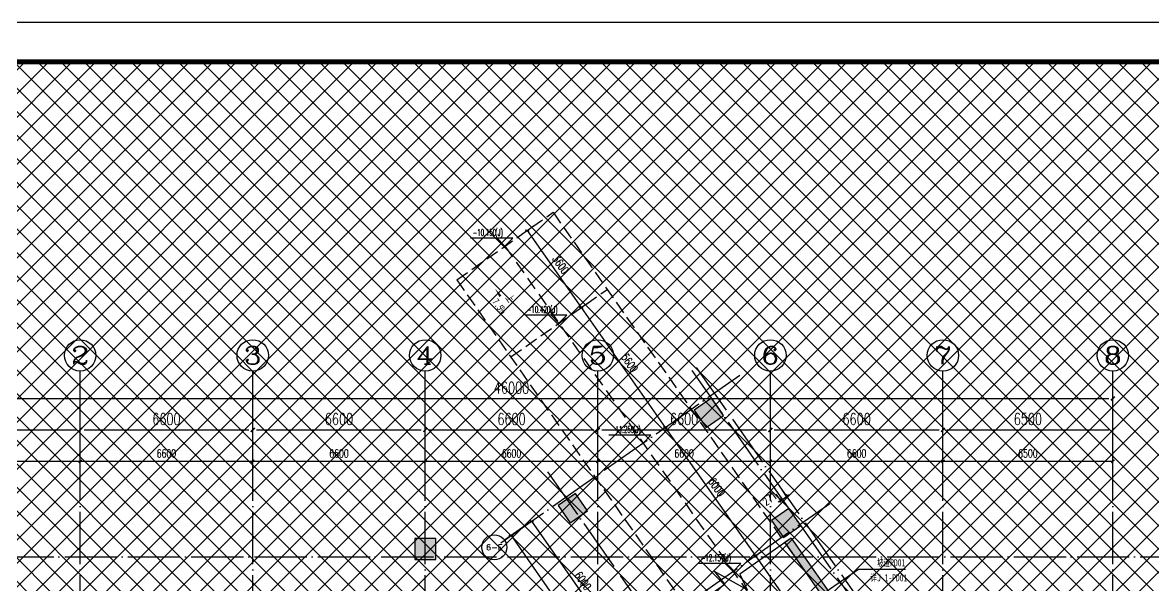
# Model space of a CAD drawing. Header units: millimetres. Extents: x 12325263 to 13848842, y -1463133 to 573208.
# Drawn here: x 12562597 to 12605847, y -1303982 to -1282458 of the extents above; entities that cross this region are included whole.
import ezdxf
from ezdxf.enums import TextEntityAlignment as Align

# ---------------------------------------------------------------- set-up
doc = ezdxf.new("R2010")
doc.units = ezdxf.units.MM
doc.header["$LTSCALE"] = 1000
for name, pattern in [('DASH', [0.35, 0.25, -0.1]), ('DASHED2', [0.375, 0.25, -0.125]), ('DOTE', [2.42, 2, -0.2, 0.02, -0.2])]:
    doc.linetypes.add(name, pattern=pattern)
for name, color, linetype in [('A-ANNO-DIMS', 83, 'Continuous'), ('A-ANNO-ELEV', 3, 'Continuous'), ('A-ANNO-IDEN', 2, 'Continuous'), ('A-ANNO-TEXT', 7, 'Continuous'), ('A-AXIS', 16, 'DOTE'), ('A-AXIS-DIMS', 3, 'Continuous'), ('A-AXIS-TEXT', 7, 'Continuous'), ('A-COLS', 6, 'Continuous'), ('A-WALL-PATT', 8, 'Continuous'), ('A_WALL(防火墙)', 151, 'Continuous'), ('AXIS', 3, 'Continuous'), ('AXIS_TEXT', 7, 'Continuous'), ('PUB_DIM', 83, 'Continuous'), ('PUB_HATCH', 8, 'Continuous'), ('PUB_TEXT', 7, 'Continuous'), ('TITLIN1', 7, 'Continuous'), ('人防墙', 6, 'Continuous'), ('车道中心线', 6, 'Continuous')]:
    doc.layers.add(name, color=color, linetype=linetype)
doc.styles.add('_TCH_AXIS', font='COMPLEX', dxfattribs={"bigfont": 'GBCBIG'})
doc.styles.add('_TCH_DIM', font='SIMPLEX.shx', dxfattribs={"width": 0.7, "bigfont": 'GBCBIG.shx'})
doc.styles.add('_TCH_DIM_T3', font='SIMPLEX.shx', dxfattribs={"width": 0.705882, "bigfont": 'GBCBIG.shx'})
doc.styles.add('ACHT', font='simhei.ttf')
doc.styles.add('COMPLEX', font='COMPLEX')
doc.styles.add('TITXC', font='simhei.ttf')
doc.styles.add('TITXV', font='', dxfattribs={"width": 0.7})
doc.styles.add('宋体', font='', dxfattribs={"width": 0.65})
doc.styles.get('TITXV').set_extended_font_data('SimSun')
doc.styles.get('宋体').set_extended_font_data('SimSun')
doc.dimstyles.new('_TCH_ARCH&&120', dxfattribs={"dimtxt": 306, "dimasz": 120, "dimexe": 300, "dimexo": 360, "dimgap": 147, "dimtad": 1, "dimdec": 0, "dimzin": 0, "dimdsep": 46, "dimtxsty": '_TCH_DIM_T3', "dimblk": 'ARCHTICK', "dimcen": 0.09, "dimclrt": 7, "dimazin": 2, "dimtfac": 1, "dimtdec": 0, "dimtix": 1, "dimtmove": 2, "dimatfit": 3, "dimfxl": 1, "dimfxlon": 1, "dimtolj": 1, "dimtzin": 0, "dimarcsym": 0})
doc.dimstyles.new('_TCH_ARCH&&150', dxfattribs={"dimtxt": 446.25, "dimasz": 150, "dimexe": 375, "dimexo": 450, "dimgap": 189.375, "dimtad": 1, "dimdec": 0, "dimzin": 0, "dimdsep": 46, "dimtxsty": '_TCH_DIM_T3', "dimblk": 'asdggshdfhsg_ArchTick', "dimcen": 0.09, "dimclrt": 7, "dimazin": 2, "dimtfac": 1, "dimtdec": 0, "dimtix": 1, "dimtmove": 2, "dimatfit": 3, "dimfxl": 1, "dimtolj": 1, "dimtzin": 0, "dimarcsym": 0})

# ---------------------------------------------------------------- blocks, each defined once
blk = doc.blocks.new('asdgafgf20230228-rf3')
at = {"layer": 'PUB_HATCH'}
blk.add_hatch(color=256, dxfattribs=at).paths.add_polyline_path([(48770, 57989), (53006, 51949), (53255, 52117), (49016, 58161)])
at = {"layer": '人防墙'}
for p, q in [((49016, 58161), (48770, 57989)), ((48770, 57989), (53006, 51949)), ((49016, 58161), (53255, 52117))]:
    blk.add_line(p, q, dxfattribs=at)
blk = doc.blocks.new('_FZH')
blk.add_lwpolyline([(-0.5, -0.5), (0.5, -0.5), (0.5, 0.5), (-0.5, 0.5)], close=True)
at = {"layer": 'PUB_HATCH'}
blk.add_solid([(-0.5, -0.5), (0.5, -0.5), (-0.5, 0.5), (0.5, 0.5)], dxfattribs=at)
blk = doc.blocks.new('asdgadfg')
at = {"layer": 'A-COLS'}
for p, xscale, yscale, zscale, rotation in [((-15454, 88503), 799.9999999987996, 799.9999999987996, 799.9999999987996, 215.0413537888287), ((-20653, 84857), 799.9999999987996, 799.9999999987996, 799.9999999987996, 215.0413537888287), ((-12497, 84287), 799.9999999987996, 799.9999999987996, 799.9999999987996, 215.0413537888287), ((-26300, 83300), 800, 800, 800, 270)]:
    blk.add_blockref('_FZH', p, dxfattribs=dict(at, xscale=xscale, yscale=yscale, zscale=zscale, rotation=rotation))
blk = doc.blocks.new('横向图框_A0')
at = {"layer": 'TITLIN1'}
blk.add_lwpolyline([(0, 0), (1189, 0), (1189, 841), (0, 841)], close=True, dxfattribs=at)
at = {"layer": 'TITLIN1', "const_width": 1.2}
blk.add_lwpolyline([(25, 10), (1179, 10), (1179, 831), (25, 831)], close=True, dxfattribs=at)
blk.add_lwpolyline([(25, 10), (1179, 10), (1179, 831), (25, 831)], close=True, dxfattribs=at)
at = {"style": 'TITXV', "width": 0.8}
for tag, p in [('智能化', (9.38, 781)), ('暖通', (3.13, 781)), ('建筑', (3.13, 705)), ('结构', (9.38, 705)), ('给排水', (15.63, 705)), ('电气', (21.88, 705))]:
    blk.add_attdef(tag, text='', height=2.5, rotation=90, dxfattribs=at).set_placement(p, align=Align.MIDDLE_CENTER)
for tag, height, style, p in [('总工程师', 3, 'ACHT', (1143.11, 210.3)), ('审定', 3, 'ACHT', (1143.11, 202.3)), ('审核', 3, 'ACHT', (1143.11, 194.3)), ('设计总负责人1', 3, 'ACHT', (1143.11, 186.3)), ('设计总负责人2', 3, 'ACHT', (1143.11, 178.3)), ('设计总负责人3', 3, 'ACHT', (1143.11, 170.3)), ('专业负责人1', 3, 'ACHT', (1143.11, 162.3)), ('专业负责人2', 3, 'ACHT', (1143.11, 154.3)), ('专业负责人3', 3, 'ACHT', (1143.11, 146.3)), ('校核1', 3, 'ACHT', (1143.11, 138.3)), ('校核2', 3, 'ACHT', (1143.11, 130.3)), ('设计1', 3, 'ACHT', (1143.11, 122.3)), ('设计2', 3, 'ACHT', (1143.11, 114.3)), ('工程编号', 3, 'TITXC', (1142.31, 74.79)), ('专业', 3, 'TITXC', (1170.43, 74.79)), ('设计阶段', 3, 'TITXC', (1155.54, 67.78)), ('图号', 5, 'TITXC', (1140.34, 32.75)), ('出图日期', 3, 'ACHT', (1144.35, 24.29))]:
    blk.add_attdef(tag, text='', height=height, dxfattribs=dict(style=style)).set_placement(p, align=Align.MIDDLE_CENTER)
at = {"style": 'TITXC', "flags": 1}
for tag, height, p in [('建设单位', 3, (1149.82, 102.29)), ('工程名称', 3, (1149.82, 86.29)), ('图纸名称', 5, (1149.82, 51.04))]:
    blk.add_attdef(tag, text='', height=height, dxfattribs=at).set_placement(p, align=Align.MIDDLE_CENTER)
at = {"style": 'ACHT', "width": 0.8}
for tag, p in [('版本号', (1172.76, 32.79)), ('序号', (1172.76, 24.29))]:
    blk.add_attdef(tag, text='', height=3, dxfattribs=at).set_placement(p, align=Align.MIDDLE_CENTER)
blk = doc.blocks.new('*U20')
blk.add_blockref('横向图框_A0', (0, 0))
blk = doc.blocks.new('A$C15443CC7')
at = {"xscale": 150, "yscale": 150, "zscale": 150}
blk.add_blockref('*U20', (0, 0), dxfattribs=at)
blk = doc.blocks.new('_AXISO')
blk.add_circle((0, 0), 0.5)
at = {"layer": 'AXIS_TEXT', "style": 'COMPLEX', "width": 1.041667}
blk.add_attdef('A', text='', height=0.56, dxfattribs=at).set_placement((-0.25, -0.28), (0.25, -0.28), align=Align.FIT)
blk = doc.blocks.new('_ArchTick')
at = {"color": 0, "linetype": 'ByBlock', "const_width": 0.4}
blk.add_lwpolyline([(-0.5, -0.5), (0.5, 0.5)], dxfattribs=at)
blk = doc.blocks.new('*D5290')
at = {"layer": 'A-AXIS-DIMS', "color": 0, "lineweight": -2, "transparency": 16777216}
for p, q in [((-6479, 4816), (-6726, 4643)), ((-6480, 4815), (438, -5050)), ((439, -5050), (193, -5223))]:
    blk.add_line(p, q, dxfattribs=at)
at = {"layer": 'Defpoints', "color": 0, "transparency": 16777216}
for p in [(-4400, 6274), (2519, -3592), (438, -5050)]:
    blk.add_point(p, dxfattribs=at)
at = {"layer": 'A-AXIS-DIMS', "color": 0, "lineweight": -2, "transparency": 16777216, "xscale": 120, "yscale": 120, "zscale": 120}
for p, rotation in [((-6480, 4815), 125.0412482430256), ((438, -5050), 305.0412482430256)]:
    blk.add_blockref('_ArchTick', p, dxfattribs=dict(at, rotation=rotation))
at = {"layer": 'A-AXIS-DIMS', "color": 7, "transparency": 16777216, "insert": (-2775, 55), "char_height": 306, "attachment_point": 5, "rotation": 305.0412, "style": '_TCH_DIM_T3'}
blk.add_mtext('\\A1;12050', dxfattribs=at)
blk = doc.blocks.new('*D5292')
at = {"layer": 'A-AXIS-DIMS', "color": 0, "lineweight": -2, "transparency": 16777216}
for p, q in [((-5694, 5367), (-5940, 5194)), ((-5694, 5367), (-2249, 454)), ((-2249, 455), (-2495, 282))]:
    blk.add_line(p, q, dxfattribs=at)
at = {"layer": 'Defpoints', "color": 0, "transparency": 16777216}
for p in [(-4400, 6274), (-955, 1362), (-2249, 454)]:
    blk.add_point(p, dxfattribs=at)
at = {"layer": 'A-AXIS-DIMS', "color": 0, "lineweight": -2, "transparency": 16777216, "xscale": 120, "yscale": 120, "zscale": 120}
for p, rotation in [((-5694, 5367), 125.0412482430296), ((-2249, 454), 305.0412482430296)]:
    blk.add_blockref('_ArchTick', p, dxfattribs=dict(at, rotation=rotation))
at = {"layer": 'A-AXIS-DIMS', "color": 7, "transparency": 16777216, "insert": (-3726, 3083), "char_height": 306, "attachment_point": 5, "rotation": 305.0412, "style": '_TCH_DIM_T3'}
blk.add_mtext('\\A1;6000', dxfattribs=at)
blk = doc.blocks.new('asdggshdfhsg_ArchTick')
at = {"color": 0, "linetype": 'ByBlock', "const_width": 0.4}
blk.add_lwpolyline([(-0.5, -0.5), (0.5, 0.5)], dxfattribs=at)
blk = doc.blocks.new('*D5248')
at = {"layer": 'AXIS', "color": 0, "lineweight": -2, "transparency": 16777216}
for p, q in [((12424867, 1082540), (12424867, 1085415)), ((12470867, 1082540), (12470867, 1085415)), ((12425017, 1085040), (12470717, 1085040))]:
    blk.add_line(p, q, dxfattribs=at)
at = {"layer": 'Defpoints', "color": 0, "transparency": 16777216}
for p in [(12470867, 1085040), (12424867, 1082090), (12470867, 1082090)]:
    blk.add_point(p, dxfattribs=at)
at = {"layer": 'AXIS', "color": 0, "lineweight": -2, "transparency": 16777216, "xscale": 150, "yscale": 150, "zscale": 150, "rotation": 180}
blk.add_blockref('asdggshdfhsg_ArchTick', (12424867, 1085040), dxfattribs=at)
at = {"layer": 'AXIS', "color": 0, "lineweight": -2, "transparency": 16777216, "xscale": 150, "yscale": 150, "zscale": 150}
blk.add_blockref('asdggshdfhsg_ArchTick', (12470867, 1085040), dxfattribs=at)
at = {"layer": 'AXIS', "color": 7, "transparency": 16777216, "insert": (12447867, 1085452), "char_height": 446.2, "attachment_point": 5, "style": '_TCH_DIM_T3'}
blk.add_mtext('\\A1;46000', dxfattribs=at)
blk = doc.blocks.new('*D5250')
at = {"layer": 'AXIS', "color": 0, "lineweight": -2, "transparency": 16777216}
for p, q in [((12424867, 1082540), (12424867, 1084215)), ((12431367, 1082540), (12431367, 1084215)), ((12425017, 1083840), (12431217, 1083840))]:
    blk.add_line(p, q, dxfattribs=at)
at = {"layer": 'Defpoints', "color": 0, "transparency": 16777216}
for p in [(12431367, 1083840), (12424867, 1082090), (12431367, 1082090)]:
    blk.add_point(p, dxfattribs=at)
at = {"layer": 'AXIS', "color": 0, "lineweight": -2, "transparency": 16777216, "xscale": 150, "yscale": 150, "zscale": 150, "rotation": 180}
blk.add_blockref('asdggshdfhsg_ArchTick', (12424867, 1083840), dxfattribs=at)
at = {"layer": 'AXIS', "color": 0, "lineweight": -2, "transparency": 16777216, "xscale": 150, "yscale": 150, "zscale": 150}
blk.add_blockref('asdggshdfhsg_ArchTick', (12431367, 1083840), dxfattribs=at)
at = {"layer": 'AXIS', "color": 7, "transparency": 16777216, "insert": (12428117, 1084252), "char_height": 446.2, "attachment_point": 5, "style": '_TCH_DIM_T3'}
blk.add_mtext('\\A1;6500', dxfattribs=at)
blk = doc.blocks.new('*D5251')
at = {"layer": 'AXIS', "color": 0, "lineweight": -2, "transparency": 16777216}
for p, q in [((12431367, 1082540), (12431367, 1084215)), ((12437967, 1082540), (12437967, 1084215)), ((12431517, 1083840), (12437817, 1083840))]:
    blk.add_line(p, q, dxfattribs=at)
at = {"layer": 'Defpoints', "color": 0, "transparency": 16777216}
for p in [(12437967, 1083840), (12431367, 1082090), (12437967, 1082090)]:
    blk.add_point(p, dxfattribs=at)
at = {"layer": 'AXIS', "color": 0, "lineweight": -2, "transparency": 16777216, "xscale": 150, "yscale": 150, "zscale": 150, "rotation": 180}
blk.add_blockref('asdggshdfhsg_ArchTick', (12431367, 1083840), dxfattribs=at)
at = {"layer": 'AXIS', "color": 0, "lineweight": -2, "transparency": 16777216, "xscale": 150, "yscale": 150, "zscale": 150}
blk.add_blockref('asdggshdfhsg_ArchTick', (12437967, 1083840), dxfattribs=at)
at = {"layer": 'AXIS', "color": 7, "transparency": 16777216, "insert": (12434667, 1084252), "char_height": 446.2, "attachment_point": 5, "style": '_TCH_DIM_T3'}
blk.add_mtext('\\A1;6600', dxfattribs=at)
blk = doc.blocks.new('*D5252')
at = {"layer": 'AXIS', "color": 0, "lineweight": -2, "transparency": 16777216}
for p, q in [((12437967, 1082540), (12437967, 1084215)), ((12444567, 1082540), (12444567, 1084215)), ((12438117, 1083840), (12444417, 1083840))]:
    blk.add_line(p, q, dxfattribs=at)
at = {"layer": 'Defpoints', "color": 0, "transparency": 16777216}
for p in [(12444567, 1083840), (12437967, 1082090), (12444567, 1082090)]:
    blk.add_point(p, dxfattribs=at)
at = {"layer": 'AXIS', "color": 0, "lineweight": -2, "transparency": 16777216, "xscale": 150, "yscale": 150, "zscale": 150, "rotation": 180}
blk.add_blockref('asdggshdfhsg_ArchTick', (12437967, 1083840), dxfattribs=at)
at = {"layer": 'AXIS', "color": 0, "lineweight": -2, "transparency": 16777216, "xscale": 150, "yscale": 150, "zscale": 150}
blk.add_blockref('asdggshdfhsg_ArchTick', (12444567, 1083840), dxfattribs=at)
at = {"layer": 'AXIS', "color": 7, "transparency": 16777216, "insert": (12441267, 1084252), "char_height": 446.2, "attachment_point": 5, "style": '_TCH_DIM_T3'}
blk.add_mtext('\\A1;6600', dxfattribs=at)
blk = doc.blocks.new('*D5253')
at = {"layer": 'AXIS', "color": 0, "lineweight": -2, "transparency": 16777216}
for p, q in [((12444567, 1082540), (12444567, 1084215)), ((12451167, 1082540), (12451167, 1084215)), ((12444717, 1083840), (12451017, 1083840))]:
    blk.add_line(p, q, dxfattribs=at)
at = {"layer": 'Defpoints', "color": 0, "transparency": 16777216}
for p in [(12451167, 1083840), (12444567, 1082090), (12451167, 1082090)]:
    blk.add_point(p, dxfattribs=at)
at = {"layer": 'AXIS', "color": 0, "lineweight": -2, "transparency": 16777216, "xscale": 150, "yscale": 150, "zscale": 150, "rotation": 180}
blk.add_blockref('asdggshdfhsg_ArchTick', (12444567, 1083840), dxfattribs=at)
at = {"layer": 'AXIS', "color": 0, "lineweight": -2, "transparency": 16777216, "xscale": 150, "yscale": 150, "zscale": 150}
blk.add_blockref('asdggshdfhsg_ArchTick', (12451167, 1083840), dxfattribs=at)
at = {"layer": 'AXIS', "color": 7, "transparency": 16777216, "insert": (12447867, 1084252), "char_height": 446.2, "attachment_point": 5, "style": '_TCH_DIM_T3'}
blk.add_mtext('\\A1;6600', dxfattribs=at)
blk = doc.blocks.new('*D5254')
at = {"layer": 'AXIS', "color": 0, "lineweight": -2, "transparency": 16777216}
for p, q in [((12451167, 1082540), (12451167, 1084215)), ((12457767, 1082540), (12457767, 1084215)), ((12451317, 1083840), (12457617, 1083840))]:
    blk.add_line(p, q, dxfattribs=at)
at = {"layer": 'Defpoints', "color": 0, "transparency": 16777216}
for p in [(12457767, 1083840), (12451167, 1082090), (12457767, 1082090)]:
    blk.add_point(p, dxfattribs=at)
at = {"layer": 'AXIS', "color": 0, "lineweight": -2, "transparency": 16777216, "xscale": 150, "yscale": 150, "zscale": 150, "rotation": 180}
blk.add_blockref('asdggshdfhsg_ArchTick', (12451167, 1083840), dxfattribs=at)
at = {"layer": 'AXIS', "color": 0, "lineweight": -2, "transparency": 16777216, "xscale": 150, "yscale": 150, "zscale": 150}
blk.add_blockref('asdggshdfhsg_ArchTick', (12457767, 1083840), dxfattribs=at)
at = {"layer": 'AXIS', "color": 7, "transparency": 16777216, "insert": (12454467, 1084252), "char_height": 446.2, "attachment_point": 5, "style": '_TCH_DIM_T3'}
blk.add_mtext('\\A1;6600', dxfattribs=at)
blk = doc.blocks.new('*D5255')
at = {"layer": 'AXIS', "color": 0, "lineweight": -2, "transparency": 16777216}
for p, q in [((12457767, 1082540), (12457767, 1084215)), ((12464367, 1082540), (12464367, 1084215)), ((12457917, 1083840), (12464217, 1083840))]:
    blk.add_line(p, q, dxfattribs=at)
at = {"layer": 'Defpoints', "color": 0, "transparency": 16777216}
for p in [(12464367, 1083840), (12457767, 1082090), (12464367, 1082090)]:
    blk.add_point(p, dxfattribs=at)
at = {"layer": 'AXIS', "color": 0, "lineweight": -2, "transparency": 16777216, "xscale": 150, "yscale": 150, "zscale": 150, "rotation": 180}
blk.add_blockref('asdggshdfhsg_ArchTick', (12457767, 1083840), dxfattribs=at)
at = {"layer": 'AXIS', "color": 0, "lineweight": -2, "transparency": 16777216, "xscale": 150, "yscale": 150, "zscale": 150}
blk.add_blockref('asdggshdfhsg_ArchTick', (12464367, 1083840), dxfattribs=at)
at = {"layer": 'AXIS', "color": 7, "transparency": 16777216, "insert": (12461067, 1084252), "char_height": 446.2, "attachment_point": 5, "style": '_TCH_DIM_T3'}
blk.add_mtext('\\A1;6600', dxfattribs=at)
blk = doc.blocks.new('*D5256')
at = {"layer": 'AXIS', "color": 0, "lineweight": -2, "transparency": 16777216}
for p, q in [((12464367, 1082540), (12464367, 1084215)), ((12470867, 1082540), (12470867, 1084215)), ((12464517, 1083840), (12470717, 1083840))]:
    blk.add_line(p, q, dxfattribs=at)
at = {"layer": 'Defpoints', "color": 0, "transparency": 16777216}
for p in [(12470867, 1083840), (12464367, 1082090), (12470867, 1082090)]:
    blk.add_point(p, dxfattribs=at)
at = {"layer": 'AXIS', "color": 0, "lineweight": -2, "transparency": 16777216, "xscale": 150, "yscale": 150, "zscale": 150, "rotation": 180}
blk.add_blockref('asdggshdfhsg_ArchTick', (12464367, 1083840), dxfattribs=at)
at = {"layer": 'AXIS', "color": 0, "lineweight": -2, "transparency": 16777216, "xscale": 150, "yscale": 150, "zscale": 150}
blk.add_blockref('asdggshdfhsg_ArchTick', (12470867, 1083840), dxfattribs=at)
at = {"layer": 'AXIS', "color": 7, "transparency": 16777216, "insert": (12467617, 1084252), "char_height": 446.2, "attachment_point": 5, "style": '_TCH_DIM_T3'}
blk.add_mtext('\\A1;6500', dxfattribs=at)
blk = doc.blocks.new('*D3227')
at = {"layer": 'A-ANNO-DIMS', "color": 0, "lineweight": -2, "transparency": 16777216}
for p, q in [((12581895, -1290409), (12582141, -1290236)), ((12581896, -1290408), (12583963, -1293356)), ((12583962, -1293356), (12584208, -1293183))]:
    blk.add_line(p, q, dxfattribs=at)
at = {"layer": 'Defpoints', "color": 0, "transparency": 16777216}
for p in [(12581044, -1291005), (12583963, -1293356), (12583111, -1293953)]:
    blk.add_point(p, dxfattribs=at)
at = {"layer": 'A-ANNO-DIMS', "color": 0, "lineweight": -2, "transparency": 16777216, "xscale": 120, "yscale": 120, "zscale": 120}
for p, rotation in [((12581896, -1290408), 125.0412472969298), ((12583963, -1293356), 305.0412472969298)]:
    blk.add_blockref('_ArchTick', p, dxfattribs=dict(at, rotation=rotation))
at = {"layer": 'A-ANNO-DIMS', "color": 7, "transparency": 16777216, "insert": (12583175, -1291710), "char_height": 306, "attachment_point": 5, "rotation": 305.0412, "style": '_TCH_DIM_T3'}
blk.add_mtext('\\A1;3600', dxfattribs=at)
blk = doc.blocks.new('*D3228')
at = {"layer": 'A-ANNO-DIMS', "color": 0, "lineweight": -2, "transparency": 16777216}
for p, q in [((12583962, -1293356), (12584208, -1293183)), ((12583963, -1293356), (12587178, -1297941)), ((12587177, -1297941), (12587424, -1297768))]:
    blk.add_line(p, q, dxfattribs=at)
at = {"layer": 'Defpoints', "color": 0, "transparency": 16777216}
for p in [(12583111, -1293953), (12587178, -1297941), (12586327, -1298538)]:
    blk.add_point(p, dxfattribs=at)
at = {"layer": 'A-ANNO-DIMS', "color": 0, "lineweight": -2, "transparency": 16777216, "xscale": 120, "yscale": 120, "zscale": 120}
for p, rotation in [((12583963, -1293356), 125.0412472969291), ((12587178, -1297941), 305.041247296929)]:
    blk.add_blockref('_ArchTick', p, dxfattribs=dict(at, rotation=rotation))
at = {"layer": 'A-ANNO-DIMS', "color": 7, "transparency": 16777216, "insert": (12585816, -1295476), "char_height": 306, "attachment_point": 5, "rotation": 305.0412, "style": '_TCH_DIM_T3'}
blk.add_mtext('\\A1;5600', dxfattribs=at)
blk = doc.blocks.new('*D3229')
at = {"layer": 'A-ANNO-DIMS', "color": 0, "lineweight": -2, "transparency": 16777216}
for p, q in [((12587177, -1297941), (12587424, -1297768)), ((12587178, -1297941), (12590623, -1302853)), ((12590622, -1302854), (12590869, -1302681))]:
    blk.add_line(p, q, dxfattribs=at)
at = {"layer": 'Defpoints', "color": 0, "transparency": 16777216}
for p in [(12586327, -1298538), (12590623, -1302853), (12589772, -1303450)]:
    blk.add_point(p, dxfattribs=at)
at = {"layer": 'A-ANNO-DIMS', "color": 0, "lineweight": -2, "transparency": 16777216, "xscale": 120, "yscale": 120, "zscale": 120}
for p, rotation in [((12587178, -1297941), 125.0412472969289), ((12590623, -1302853), 305.0412472969289)]:
    blk.add_blockref('_ArchTick', p, dxfattribs=dict(at, rotation=rotation))
at = {"layer": 'A-ANNO-DIMS', "color": 7, "transparency": 16777216, "insert": (12589146, -1300225), "char_height": 306, "attachment_point": 5, "rotation": 305.0412, "style": '_TCH_DIM_T3'}
blk.add_mtext('\\A1;6000', dxfattribs=at)
blk = doc.blocks.new('*D3230')
at = {"layer": 'A-ANNO-DIMS', "color": 0, "lineweight": -2, "transparency": 16777216}
for p, q in [((12590622, -1302854), (12590869, -1302681)), ((12590623, -1302853), (12594097, -1307806)), ((12594096, -1307807), (12594342, -1307634))]:
    blk.add_line(p, q, dxfattribs=at)
at = {"layer": 'Defpoints', "color": 0, "transparency": 16777216}
for p in [(12589772, -1303450), (12594097, -1307806), (12593245, -1308403)]:
    blk.add_point(p, dxfattribs=at)
at = {"layer": 'A-ANNO-DIMS', "color": 0, "lineweight": -2, "transparency": 16777216, "xscale": 120, "yscale": 120, "zscale": 120}
for p, rotation in [((12590623, -1302853), 125.041247296927), ((12594097, -1307806), 305.0412472969271)]:
    blk.add_blockref('_ArchTick', p, dxfattribs=dict(at, rotation=rotation))
at = {"layer": 'A-ANNO-DIMS', "color": 7, "transparency": 16777216, "insert": (12592605, -1305157), "char_height": 306, "attachment_point": 5, "rotation": 305.0412, "style": '_TCH_DIM_T3'}
blk.add_mtext('\\A1;6050', dxfattribs=at)
blk = doc.blocks.new('*D3668')
at = {"layer": 'A-ANNO-DIMS', "color": 0, "lineweight": -2, "transparency": 16777216}
for p, q in [((12591592, -1300734), (12591419, -1300487)), ((12591814, -1300578), (12591642, -1300332)), ((12591814, -1300577), (12591912, -1300508)), ((12591592, -1300733), (12591493, -1300802)), ((12591592, -1300733), (12591814, -1300577))]:
    blk.add_line(p, q, dxfattribs=at)
at = {"layer": 'Defpoints', "color": 0, "transparency": 16777216}
for p in [(12591814, -1300577), (12592077, -1300952), (12591854, -1301108)]:
    blk.add_point(p, dxfattribs=at)
at = {"layer": 'A-ANNO-DIMS', "color": 0, "lineweight": -2, "transparency": 16777216, "xscale": 120, "yscale": 120, "zscale": 120}
for p, rotation in [((12591814, -1300577), 215.041249266731), ((12591592, -1300733), 35.04124926673101)]:
    blk.add_blockref('_ArchTick', p, dxfattribs=dict(at, rotation=rotation))
at = {"layer": 'A-ANNO-DIMS', "color": 7, "transparency": 16777216, "insert": (12591170, -1300663), "char_height": 306, "attachment_point": 5, "rotation": 35.0412, "style": '_TCH_DIM_T3'}
blk.add_mtext('\\A1;271', dxfattribs=at)
blk = doc.blocks.new('*D3742')
at = {"layer": 'Defpoints', "color": 0, "transparency": 16777216}
for p in [(12564797, -1299237), (12558297, -1302837), (12564797, -1302837)]:
    blk.add_point(p, dxfattribs=at)
at = {"layer": 'PUB_DIM', "color": 0, "lineweight": -2, "transparency": 16777216}
for p, q in [((12558297, -1299238), (12558297, -1298937)), ((12564797, -1299238), (12564797, -1298937)), ((12558297, -1299237), (12564797, -1299237))]:
    blk.add_line(p, q, dxfattribs=at)
at = {"layer": 'PUB_DIM', "color": 0, "lineweight": -2, "transparency": 16777216, "xscale": 120, "yscale": 120, "zscale": 120, "rotation": 180}
blk.add_blockref('_ArchTick', (12558297, -1299237), dxfattribs=at)
at = {"layer": 'PUB_DIM', "color": 0, "lineweight": -2, "transparency": 16777216, "xscale": 120, "yscale": 120, "zscale": 120}
blk.add_blockref('_ArchTick', (12564797, -1299237), dxfattribs=at)
at = {"layer": 'PUB_DIM', "color": 7, "transparency": 16777216, "insert": (12561547, -1298937), "char_height": 306, "attachment_point": 5, "style": '_TCH_DIM_T3'}
blk.add_mtext('\\A1;6500', dxfattribs=at)
blk = doc.blocks.new('*D3743')
at = {"layer": 'Defpoints', "color": 0, "transparency": 16777216}
for p in [(12571397, -1299237), (12564797, -1302837), (12571397, -1302837)]:
    blk.add_point(p, dxfattribs=at)
at = {"layer": 'PUB_DIM', "color": 0, "lineweight": -2, "transparency": 16777216}
for p, q in [((12564797, -1299238), (12564797, -1298937)), ((12571397, -1299238), (12571397, -1298937)), ((12564797, -1299237), (12571397, -1299237))]:
    blk.add_line(p, q, dxfattribs=at)
at = {"layer": 'PUB_DIM', "color": 0, "lineweight": -2, "transparency": 16777216, "xscale": 120, "yscale": 120, "zscale": 120, "rotation": 180}
blk.add_blockref('_ArchTick', (12564797, -1299237), dxfattribs=at)
at = {"layer": 'PUB_DIM', "color": 0, "lineweight": -2, "transparency": 16777216, "xscale": 120, "yscale": 120, "zscale": 120}
blk.add_blockref('_ArchTick', (12571397, -1299237), dxfattribs=at)
at = {"layer": 'PUB_DIM', "color": 7, "transparency": 16777216, "insert": (12568097, -1298937), "char_height": 306, "attachment_point": 5, "style": '_TCH_DIM_T3'}
blk.add_mtext('\\A1;6600', dxfattribs=at)
blk = doc.blocks.new('*D3744')
at = {"layer": 'Defpoints', "color": 0, "transparency": 16777216}
for p in [(12577997, -1299237), (12571397, -1302837), (12577997, -1302837)]:
    blk.add_point(p, dxfattribs=at)
at = {"layer": 'PUB_DIM', "color": 0, "lineweight": -2, "transparency": 16777216}
for p, q in [((12571397, -1299238), (12571397, -1298937)), ((12577997, -1299238), (12577997, -1298937)), ((12571397, -1299237), (12577997, -1299237))]:
    blk.add_line(p, q, dxfattribs=at)
at = {"layer": 'PUB_DIM', "color": 0, "lineweight": -2, "transparency": 16777216, "xscale": 120, "yscale": 120, "zscale": 120, "rotation": 180}
blk.add_blockref('_ArchTick', (12571397, -1299237), dxfattribs=at)
at = {"layer": 'PUB_DIM', "color": 0, "lineweight": -2, "transparency": 16777216, "xscale": 120, "yscale": 120, "zscale": 120}
blk.add_blockref('_ArchTick', (12577997, -1299237), dxfattribs=at)
at = {"layer": 'PUB_DIM', "color": 7, "transparency": 16777216, "insert": (12574697, -1298937), "char_height": 306, "attachment_point": 5, "style": '_TCH_DIM_T3'}
blk.add_mtext('\\A1;6600', dxfattribs=at)
blk = doc.blocks.new('*D3745')
at = {"layer": 'Defpoints', "color": 0, "transparency": 16777216}
for p in [(12584597, -1299237), (12577997, -1302837), (12584597, -1302837)]:
    blk.add_point(p, dxfattribs=at)
at = {"layer": 'PUB_DIM', "color": 0, "lineweight": -2, "transparency": 16777216}
for p, q in [((12577997, -1299238), (12577997, -1298937)), ((12584597, -1299238), (12584597, -1298937)), ((12577997, -1299237), (12584597, -1299237))]:
    blk.add_line(p, q, dxfattribs=at)
at = {"layer": 'PUB_DIM', "color": 0, "lineweight": -2, "transparency": 16777216, "xscale": 120, "yscale": 120, "zscale": 120, "rotation": 180}
blk.add_blockref('_ArchTick', (12577997, -1299237), dxfattribs=at)
at = {"layer": 'PUB_DIM', "color": 0, "lineweight": -2, "transparency": 16777216, "xscale": 120, "yscale": 120, "zscale": 120}
blk.add_blockref('_ArchTick', (12584597, -1299237), dxfattribs=at)
at = {"layer": 'PUB_DIM', "color": 7, "transparency": 16777216, "insert": (12581297, -1298937), "char_height": 306, "attachment_point": 5, "style": '_TCH_DIM_T3'}
blk.add_mtext('\\A1;6600', dxfattribs=at)
blk = doc.blocks.new('*D3746')
at = {"layer": 'Defpoints', "color": 0, "transparency": 16777216}
for p in [(12591197, -1299237), (12584597, -1302837), (12591197, -1302837)]:
    blk.add_point(p, dxfattribs=at)
at = {"layer": 'PUB_DIM', "color": 0, "lineweight": -2, "transparency": 16777216}
for p, q in [((12584597, -1299238), (12584597, -1298937)), ((12591197, -1299238), (12591197, -1298937)), ((12584597, -1299237), (12591197, -1299237))]:
    blk.add_line(p, q, dxfattribs=at)
at = {"layer": 'PUB_DIM', "color": 0, "lineweight": -2, "transparency": 16777216, "xscale": 120, "yscale": 120, "zscale": 120, "rotation": 180}
blk.add_blockref('_ArchTick', (12584597, -1299237), dxfattribs=at)
at = {"layer": 'PUB_DIM', "color": 0, "lineweight": -2, "transparency": 16777216, "xscale": 120, "yscale": 120, "zscale": 120}
blk.add_blockref('_ArchTick', (12591197, -1299237), dxfattribs=at)
at = {"layer": 'PUB_DIM', "color": 7, "transparency": 16777216, "insert": (12587897, -1298937), "char_height": 306, "attachment_point": 5, "style": '_TCH_DIM_T3'}
blk.add_mtext('\\A1;6600', dxfattribs=at)
blk = doc.blocks.new('*D3747')
at = {"layer": 'Defpoints', "color": 0, "transparency": 16777216}
for p in [(12597797, -1299237), (12591197, -1302837), (12597797, -1302837)]:
    blk.add_point(p, dxfattribs=at)
at = {"layer": 'PUB_DIM', "color": 0, "lineweight": -2, "transparency": 16777216}
for p, q in [((12591197, -1299238), (12591197, -1298937)), ((12597797, -1299238), (12597797, -1298937)), ((12591197, -1299237), (12597797, -1299237))]:
    blk.add_line(p, q, dxfattribs=at)
at = {"layer": 'PUB_DIM', "color": 0, "lineweight": -2, "transparency": 16777216, "xscale": 120, "yscale": 120, "zscale": 120, "rotation": 180}
blk.add_blockref('_ArchTick', (12591197, -1299237), dxfattribs=at)
at = {"layer": 'PUB_DIM', "color": 0, "lineweight": -2, "transparency": 16777216, "xscale": 120, "yscale": 120, "zscale": 120}
blk.add_blockref('_ArchTick', (12597797, -1299237), dxfattribs=at)
at = {"layer": 'PUB_DIM', "color": 7, "transparency": 16777216, "insert": (12594497, -1298937), "char_height": 306, "attachment_point": 5, "style": '_TCH_DIM_T3'}
blk.add_mtext('\\A1;6600', dxfattribs=at)
blk = doc.blocks.new('*D3748')
at = {"layer": 'Defpoints', "color": 0, "transparency": 16777216}
for p in [(12604297, -1299237), (12597797, -1302837), (12604297, -1302837)]:
    blk.add_point(p, dxfattribs=at)
at = {"layer": 'PUB_DIM', "color": 0, "lineweight": -2, "transparency": 16777216}
for p, q in [((12597797, -1299238), (12597797, -1298937)), ((12604297, -1299238), (12604297, -1298937)), ((12597797, -1299237), (12604297, -1299237))]:
    blk.add_line(p, q, dxfattribs=at)
at = {"layer": 'PUB_DIM', "color": 0, "lineweight": -2, "transparency": 16777216, "xscale": 120, "yscale": 120, "zscale": 120, "rotation": 180}
blk.add_blockref('_ArchTick', (12597797, -1299237), dxfattribs=at)
at = {"layer": 'PUB_DIM', "color": 0, "lineweight": -2, "transparency": 16777216, "xscale": 120, "yscale": 120, "zscale": 120}
blk.add_blockref('_ArchTick', (12604297, -1299237), dxfattribs=at)
at = {"layer": 'PUB_DIM', "color": 7, "transparency": 16777216, "insert": (12601047, -1298937), "char_height": 306, "attachment_point": 5, "style": '_TCH_DIM_T3'}
blk.add_mtext('\\A1;6500', dxfattribs=at)
blk = doc.blocks.new('ASDFASDFASFSDF')
at = {"layer": 'A-AXIS'}
for p, q in [((601.3, 11247.1), (11654, -4513.6)), ((-6875, 4538.5), (2272.7, 10953.7)), ((437.5, 11132.3), (11490.2, -4628.4)), ((-5089, 7256.7), (5963.7, -8504)), ((-3430.2, -374.1), (5717.7, 6041.2))]:
    blk.add_line(p, q, dxfattribs=at)
at = {"layer": 'A-AXIS-DIMS'}
blk.add_line((-5822.1, 5276.9), (-6725.9, 4643.1), dxfattribs=at)
ref = blk.add_blockref('_AXISO', (-7118.9, 4367.5), dxfattribs=dict(at, xscale=960, yscale=960, zscale=960))
ref.add_attrib('A', '6-E', dxfattribs={"layer": 'A-AXIS-TEXT', "height": 215.58, "style": '_TCH_AXIS'}).set_placement((-7437.2, 4259.7), (-6800.7, 4259.7), align=Align.FIT)
for p2, distance, picture, middle in [((2518.7, -3591.6), -2540.9, '*D5290', (-2775.3, 54.7)), ((-955, 1361.8), -1580.9, '*D5292', (-3726.2, 3082.5))]:
    dim = blk.add_aligned_dim(p1=(-4400, 6274.2), p2=p2, distance=distance, dimstyle='_TCH_ARCH&&120', dxfattribs=at)
    dim.commit()
    dim.dimension.update_dxf_attribs({"geometry": picture, "text_midpoint": middle})
blk = doc.blocks.new('qlzw')
at = {"layer": 'A-AXIS'}
for p, q in [((12431366.8, 979489.8), (12431366.8, 1082089.8)), ((12437966.8, 979489.8), (12437966.8, 1082089.8)), ((12444566.8, 979489.8), (12444566.8, 1082089.8)), ((12451166.8, 979489.8), (12451166.8, 1082089.8)), ((12457766.8, 979489.8), (12457766.8, 1082089.8)), ((12464366.8, 979489.8), (12464366.8, 1082089.8)), ((12470866.8, 979489.8), (12470866.8, 1082089.8)), ((12411416.8, 1078989.8), (12486866.8, 1078989.8))]:
    blk.add_line(p, q, dxfattribs=at)
at = {"layer": 'AXIS'}
for p, q in [((12431366.8, 1082089.8), (12431366.8, 1086089.8)), ((12437966.8, 1082089.8), (12437966.8, 1086089.8)), ((12444566.8, 1082089.8), (12444566.8, 1086089.8)), ((12451166.8, 1082089.8), (12451166.8, 1086089.8)), ((12457766.8, 1082089.8), (12457766.8, 1086089.8)), ((12464366.8, 1082089.8), (12464366.8, 1086089.8)), ((12470866.8, 1082089.8), (12470866.8, 1086089.8))]:
    blk.add_line(p, q, dxfattribs=at)
blk.add_blockref('ASDFASDFASFSDF', (12454326.8, 1074982.1))
ref = blk.add_blockref('_AXISO', (12431366.8, 1086689.8), dxfattribs=dict(at, xscale=1200, yscale=1200, zscale=1200))
ref.add_attrib('A', '2', dxfattribs={"layer": 'AXIS_TEXT', "height": 678.8, "style": '_TCH_AXIS', "width": 1.5}).set_placement((12431027.4, 1086350.3), (12431706.2, 1086350.3), align=Align.FIT)
ref = blk.add_blockref('_AXISO', (12437966.8, 1086689.8), dxfattribs=dict(at, xscale=1200, yscale=1200, zscale=1200))
ref.add_attrib('A', '3', dxfattribs={"layer": 'AXIS_TEXT', "height": 678.8, "style": '_TCH_AXIS', "width": 1.5}).set_placement((12437627.4, 1086350.3), (12438306.2, 1086350.3), align=Align.FIT)
ref = blk.add_blockref('_AXISO', (12444566.8, 1086689.8), dxfattribs=dict(at, xscale=1200, yscale=1200, zscale=1200))
ref.add_attrib('A', '4', dxfattribs={"layer": 'AXIS_TEXT', "height": 678.8, "style": '_TCH_AXIS', "width": 1.3125}).set_placement((12444227.4, 1086350.3), (12444906.2, 1086350.3), align=Align.FIT)
ref = blk.add_blockref('_AXISO', (12451166.8, 1086689.8), dxfattribs=dict(at, xscale=1200, yscale=1200, zscale=1200))
ref.add_attrib('A', '5', dxfattribs={"layer": 'AXIS_TEXT', "height": 678.8, "style": '_TCH_AXIS', "width": 1.5}).set_placement((12450827.4, 1086350.3), (12451506.2, 1086350.3), align=Align.FIT)
ref = blk.add_blockref('_AXISO', (12457766.8, 1086689.8), dxfattribs=dict(at, xscale=1200, yscale=1200, zscale=1200))
ref.add_attrib('A', '6', dxfattribs={"layer": 'AXIS_TEXT', "height": 678.8, "style": '_TCH_AXIS', "width": 1.5}).set_placement((12457427.4, 1086350.3), (12458106.2, 1086350.3), align=Align.FIT)
ref = blk.add_blockref('_AXISO', (12464366.8, 1086689.8), dxfattribs=dict(at, xscale=1200, yscale=1200, zscale=1200))
ref.add_attrib('A', '7', dxfattribs={"layer": 'AXIS_TEXT', "height": 678.8, "style": '_TCH_AXIS', "width": 1.5}).set_placement((12464027.4, 1086350.3), (12464706.2, 1086350.3), align=Align.FIT)
ref = blk.add_blockref('_AXISO', (12470866.8, 1086689.8), dxfattribs=dict(at, xscale=1200, yscale=1200, zscale=1200))
ref.add_attrib('A', '8', dxfattribs={"layer": 'AXIS_TEXT', "height": 678.8, "style": '_TCH_AXIS', "width": 1.5}).set_placement((12470527.4, 1086350.3), (12471206.2, 1086350.3), align=Align.FIT)
for p1, p2, distance, picture, middle in [((12424866.8, 1082089.8), (12470866.8, 1082089.8), 2950, '*D5248', (12447866.8, 1085452.3)), ((12424866.8, 1082089.8), (12431366.8, 1082089.8), 1750, '*D5250', (12428116.8, 1084252.3)), ((12431366.8, 1082089.8), (12437966.8, 1082089.8), 1750, '*D5251', (12434666.8, 1084252.3)), ((12437966.8, 1082089.8), (12444566.8, 1082089.8), 1750, '*D5252', (12441266.8, 1084252.3)), ((12444566.8, 1082089.8), (12451166.8, 1082089.8), 1750, '*D5253', (12447866.8, 1084252.3)), ((12451166.8, 1082089.8), (12457766.8, 1082089.8), 1750, '*D5254', (12454466.8, 1084252.3)), ((12457766.8, 1082089.8), (12464366.8, 1082089.8), 1750, '*D5255', (12461066.8, 1084252.3)), ((12464366.8, 1082089.8), (12470866.8, 1082089.8), 1750, '*D5256', (12467616.8, 1084252.3))]:
    dim = blk.add_aligned_dim(p1=p1, p2=p2, distance=distance, dimstyle='_TCH_ARCH&&150', dxfattribs=at)
    dim.commit()
    dim.dimension.update_dxf_attribs({"geometry": picture, "text_midpoint": middle})

msp = doc.modelspace()

# ---------------------------------------------------------------- hatches: boundary and pattern name
at = {"layer": 'A-WALL-PATT'}
h = msp.add_hatch(dxfattribs=at)
h.set_pattern_fill('ANSI37', color=252, scale=400)
h.set_pattern_definition([(45, (0, 0), (-449.012806, 449.012806), []), (135, (0, 0), (-449.012806, -449.012806), [])])
h.paths.add_polyline_path([(12504241.6, -1283958), (12637591.6, -1283958), (12637591.6, -1405608), (12504241.6, -1405608)])
h.paths.add_polyline_path([(12536667.4, -1284257.5), (12508912.2, -1303721.7), (12510476.6, -1305952.6), (12510476.6, -1360683.5), (12523697, -1360697.5), (12523657.2, -1398386.8), (12613949.5, -1398386.7), (12628138.6, -1317575.9), (12611264, -1314613), (12574996.8, -1314613), (12574997.8, -1307236.8), (12568296.8, -1307236.8), (12568296.8, -1310085.9), (12554779.2, -1310084.1)], flags=16)

# ---------------------------------------------------------------- linework, layer by layer
at = {"color": 31, "linetype": 'DASH', "ltscale": 2}
for p, q in [((12579202.2, -1292297), (12582886.5, -1289713.3)), ((12582886.5, -1289713.3), (12592529.3, -1303463.5)), ((12579202.2, -1292297), (12588845, -1306047.2)), ((12581269.2, -1295244.5), (12584953.5, -1292660.7))]:
    msp.add_line(p, q, dxfattribs=at)
msp.add_lwpolyline([(12591992.7, -1302175.8), (12590023.2, -1303556.9), (12590304.8, -1304150.7), (12589065.1, -1303445.3), (12589461.1, -1303951.1), (12587810.7, -1305108.5)])
at = {"layer": 'A-ANNO-ELEV'}
for p, q in [((12581344.4, -1290705.1), (12579733.8, -1290705.1)), ((12581044.4, -1291005.1), (12580744.4, -1290705.1)), ((12581044.4, -1291005.1), (12581344.4, -1290705.1)), ((12583411.4, -1293652.6), (12581800.8, -1293652.6)), ((12583111.4, -1293952.6), (12582811.4, -1293652.6)), ((12583111.4, -1293952.6), (12583411.4, -1293652.6)), ((12586626.7, -1298237.5), (12585016.2, -1298237.5)), ((12586326.7, -1298537.5), (12586026.7, -1298237.5)), ((12586326.7, -1298537.5), (12586626.7, -1298237.5)), ((12590071.7, -1303150), (12588461.2, -1303150)), ((12589771.7, -1303450), (12589471.7, -1303150)), ((12589771.7, -1303450), (12590071.7, -1303150))]:
    msp.add_line(p, q, dxfattribs=at)
at = {"layer": 'A-ANNO-IDEN'}
for p, q in [((12592310, -1304911.5), (12594570, -1303360)), ((12594570, -1303360), (12596363.2, -1303360))]:
    msp.add_line(p, q, dxfattribs=at)
at = {"layer": 'AXIS'}
msp.add_lwpolyline([(12581385.9, -1293656, 0, 0, 0), (12580666.7, -1292630.4, 0, 96, 0), (12580873.3, -1292925.1, 0, 0, 0)], format="xyseb", dxfattribs=at)
at = {"layer": '车道中心线', "linetype": 'DASHED2', "ltscale": 2}
msp.add_line((12581044.4, -1291005.1), (12593959.3, -1309421.3), dxfattribs=at)

# ---------------------------------------------------------------- block references
for name, p in [('asdgadfg', (12604296.8, -1385886.8)), ('A$C15443CC7', (12470491.6, -1408608))]:
    msp.add_blockref(name, p)
at = {"layer": 'A_WALL(防火墙)'}
msp.add_blockref('qlzw', (133430, -2381876.5), dxfattribs=at)
at = {"layer": '人防墙'}
msp.add_blockref('asdgafgf20230228-rf3', (12542976.8, -1360336.8), dxfattribs=at)

# ---------------------------------------------------------------- texts
at = {"layer": 'A-ANNO-TEXT'}
for s, height, style, width, p in [('-10.150', 255, '_TCH_DIM', 0.494118, (12579813.6, -1290615.1)), ('(J)', 255, '_TCH_DIM', 0.494118, (12580675.6, -1290615.1)), ('-10.420', 255, '_TCH_DIM', 0.494118, (12581884.2, -1293562.6)), ('(J)', 255, '_TCH_DIM', 0.494118, (12582770.2, -1293562.6)), ('-11.259', 255, '_TCH_DIM', 0.494118, (12585095.1, -1298147.5)), ('(J)', 255, '_TCH_DIM', 0.494118, (12585951.1, -1298147.5)), ('-12.157', 255, '_TCH_DIM', 0.494118, (12588541, -1303060)), ('(J)', 255, '_TCH_DIM', 0.494118, (12589403, -1303060)), ('坡道', 271.9, '宋体', 0.65, (12595275.7, -1303252)), ('PD01', 271.9, '宋体', 0.65, (12595781.3, -1303252)), ('详', 271.9, '宋体', 0.65, (12595025.9, -1303828)), ('J-1-PD01', 271.9, '宋体', 0.65, (12595278.7, -1303828))]:
    msp.add_text(s, height=height, dxfattribs=dict(at, style=style, width=width)).set_placement(p)
at = {"layer": 'PUB_TEXT', "style": '宋体', "width": 0.65}
for s, p in [('7.5', (12580548.3, -1293136.5)), ('上', (12581058.6, -1292980)), ('％', (12580766, -1293446.9))]:
    msp.add_text(s, height=271.9, rotation=305.04125, dxfattribs=at).set_placement(p)

# ---------------------------------------------------------------- dimensions: what is measured, and where the dimension line sits
at = {"layer": 'A-ANNO-DIMS'}
for p1, p2, picture, middle in [((12581044.4, -1291005.1), (12583111.4, -1293952.6), '*D3227', (12583174.8, -1291709.6)), ((12583111.4, -1293952.6), (12586326.7, -1298537.5), '*D3228', (12585815.9, -1295475.8)), ((12586326.7, -1298537.5), (12589771.7, -1303450), '*D3229', (12589146.1, -1300224.5)), ((12589771.7, -1303450), (12593245.4, -1308403.3), '*D3230', (12592605.4, -1305157.4))]:
    dim = msp.add_aligned_dim(p1=p1, p2=p2, distance=1039.7, dimstyle='_TCH_ARCH&&120', dxfattribs=at)
    dim.commit()
    dim.dimension.update_dxf_attribs({"geometry": picture, "text_midpoint": middle})
dim = msp.add_linear_dim(base=(12591813.8, -1300577.2), p1=(12591854.4, -1301107.5), p2=(12592076.5, -1300951.8), angle=35.04125, dimstyle='_TCH_ARCH&&120', dxfattribs=at)
dim.commit()
dim.dimension.update_dxf_attribs({"geometry": '*D3668', "text_midpoint": (12591169.7, -1300662.5), "dimtype": 129})
at = {"layer": 'PUB_DIM'}
for p1, p2, picture, middle in [((12558296.8, -1302836.8), (12564796.8, -1302836.8), '*D3742', (12561546.8, -1298936.8)), ((12564796.8, -1302836.8), (12571396.8, -1302836.8), '*D3743', (12568096.8, -1298936.8)), ((12571396.8, -1302836.8), (12577996.8, -1302836.8), '*D3744', (12574696.8, -1298936.8)), ((12577996.8, -1302836.8), (12584596.8, -1302836.8), '*D3745', (12581296.8, -1298936.8)), ((12584596.8, -1302836.8), (12591196.8, -1302836.8), '*D3746', (12587896.8, -1298936.8)), ((12591196.8, -1302836.8), (12597796.8, -1302836.8), '*D3747', (12594496.8, -1298936.8)), ((12597796.8, -1302836.8), (12604296.8, -1302836.8), '*D3748', (12601046.8, -1298936.8))]:
    dim = msp.add_aligned_dim(p1=p1, p2=p2, distance=3600, dimstyle='_TCH_ARCH&&120', dxfattribs=at)
    dim.commit()
    dim.dimension.update_dxf_attribs({"geometry": picture, "text_midpoint": middle})

doc.saveas('drawing.dxf')
